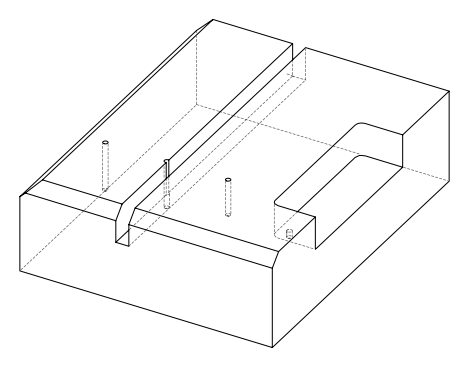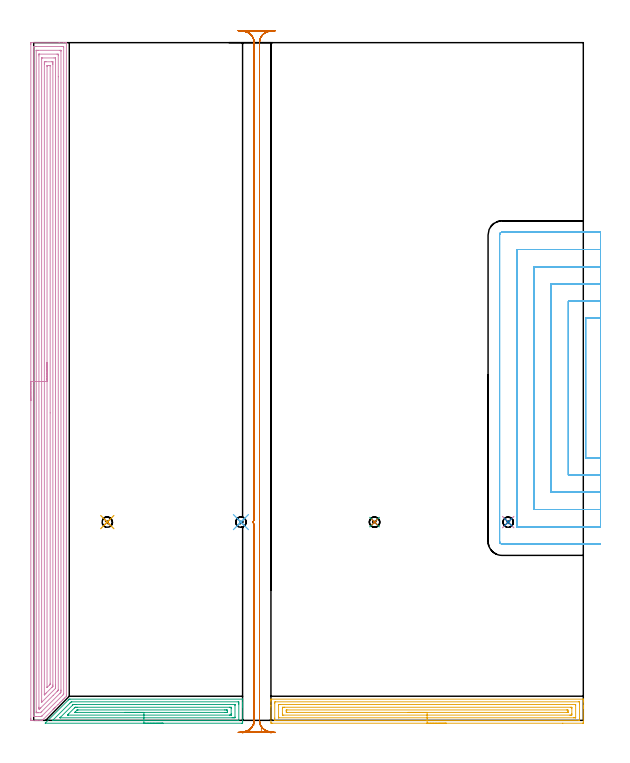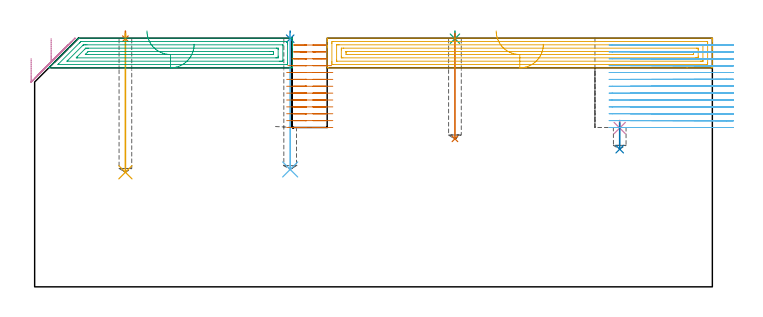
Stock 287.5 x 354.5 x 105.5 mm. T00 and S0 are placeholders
(PLAN: 13 operations, 3 tool changes, 111.2 min)
(1 SPOT_DRILL | STEP1POCKET | NXT0321_9005460120000 | 0.03 min | 0 mm3)
(2 SPOT_DRILL_1 | STEP1POCKET_1 | NXT0321_9005460120000 | 0.03 min | 0 mm3)
(3 SPOT_DRILL_2 | STEP1POCKET_2 | NXT0321_9005460120000 | 0.03 min | 0 mm3)
(4 SPOT_DRILL_3 | STEP1POCKET_3 | NXT0321_9005460120000 | 0.03 min | 4145 mm3)
(5 DRILL_BLIND_HOLE_INTO_CENTER | STEP1POCKET | UGT0301_449 | 0.24 min | 1264 mm3)
(6 DRILL_BLIND_HOLE_INTO_CENTER_1 | STEP1POCKET_1 | UGT0301_449 | 0.23 min | 1237 mm3)
(7 DRILL_BLIND_HOLE_INTO_CENTER_2 | STEP1POCKET_2 | UGT0301_449 | 0.18 min | 941 mm3)
(8 DRILL_BLIND_HOLE_INTO_CENTER_3 | STEP1POCKET_3 | UGT0301_449 | 0.05 min | 193 mm3)
(9 AREA_MILL | FG_CHAMFER_SURFACE | UGT0205_001 | 4.12 min | 9115 mm3)
(10 AREA_MILL_1 | FG_CHAMFER_SURFACE_1 | UGT0205_001 | 19.92 min | 60275 mm3)
(11 AREA_MILL_2 | FG_CHAMFER_SURFACE_2 | UGT0205_001 | 6.77 min | 13379 mm3)
(12 MILL_SLOT | SLOT_PARTIAL_RECTANGULAR | NXT0201_011 | Follow Part, ap 3, ae 75% | 59.6 min | 325327 mm3)
(13 MILL_RECTANGULAR_SLOT | SLOT_RECTANGULAR | NXT0201_011 | Follow Part, ap 3, ae 75% | 20.03 min | 197681 mm3)
(TOOL NXT0321_9005460120000 | NC Spot Drill, 142deg, 12mm, Carbide, Uncoated | D12 PA142 FL30 Z2)
(TOOL UGT0301_449 | Carbide Drill 5.4 mm | D5.4 PA118 FL57 Z2)
(TOOL UGT0205_001 | Chamfer Mill 20 x 3 x 45 deg. | D20 FL50 Z2)
(TOOL NXT0201_011 | ENDMILL 12mm [2P460-1200-NA 1630] | D12 FL38 Z6)
(OP 1 SPOT_DRILL)
G17 G21 G94 G90
T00 M6
G54
G17 G0 G90 X38.5 Y103.7 S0 M3
G43 Z115.5 H0
G94 G81 G98 Z105.268 F250. R108.5
G80
M5
M2
(OP 2 SPOT_DRILL_1)
G17 G21 G94 G90
T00 M6
G54
G17 G0 G90 X108.4 Y103.7 S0 M3
G43 Z115.5 H0
G94 G81 G98 Z105.268 F250. R108.5
G80
M5
M2
(OP 3 SPOT_DRILL_2)
G17 G21 G94 G90
T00 M6
G54
G17 G0 G90 X178.3 Y103.7 S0 M3
G43 Z115.5 H0
G94 G81 G98 Z105.268 F250. R108.5
G80
M5
M2
(OP 4 SPOT_DRILL_3)
G17 G21 G94 G90
T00 M6
G54
G17 G0 G90 X248.2 Y103.7 S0 M3
G43 Z115.5 H0
G94 G81 G98 Z67.368 F250. R70.6
G80
M5
M2
(OP 5 DRILL_BLIND_HOLE_INTO_CENTER)
G17 G21 G94 G90
T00 M6
G54
G17 G0 G90 X38.5 Y103.7 S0 M3
G43 Z115.5 H0
G94 G81 G98 Z48.6 F250. R107.5
G80
M5
M2
(OP 6 DRILL_BLIND_HOLE_INTO_CENTER_1)
G17 G21 G94 G90
T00 M6
G54
G17 G0 G90 X108.4 Y103.7 S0 M3
G43 Z115.5 H0
G94 G81 G98 Z49.8 F250. R107.5
G80
M5
M2
(OP 7 DRILL_BLIND_HOLE_INTO_CENTER_2)
G17 G21 G94 G90
T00 M6
G54
G17 G0 G90 X178.3 Y103.7 S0 M3
G43 Z115.5 H0
G94 G81 G98 Z62.8 F250. R107.5
G80
M5
M2
(OP 8 DRILL_BLIND_HOLE_INTO_CENTER_3)
G17 G21 G94 G90
T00 M6
G54
G17 G0 G90 X248.2 Y103.7 S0 M3
G43 Z115.5 H0
G94 G81 G98 Z58.4 F250. R69.6
G80
M5
M2
(OP 9 AREA_MILL)
G17 G21 G94 G90
T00 M6
G54
G17 G0 G90 X67.65 Y-1.5 S1061 M3
G43 Z115.5 H0
Z102.9
G94 G1 X67.612 Z102.028 F250.
X67.498 Z101.163
X67.309 Z100.312
X67.047 Z99.48
X66.713 Z98.674
X66.31 Z97.9
X65.841 Z97.164
X65.31 Z96.472
X64.721 Z95.829
X64.078 Z95.24
X63.386 Z94.708
X62.65 Z94.24
X61.876 Z93.837
X61.07 Z93.503
X60.238 Z93.241
X59.386 Z93.052
X58.522 Z92.938
X57.65 Z92.9
X6.197 Y-1.499 Z92.901
X6.019 Y-1.492 Z92.905
X6.094 Y-1.411 Z92.986
X6.256 Y-1.244 Z93.156
X18.143 Y10.644 Z105.042
X18.514 Y11.014 Z105.414
X18.593 Y11.094 Z105.492
X18.993 Y11.1 Z105.5
X109.192
X109.29 Y11.097 Z105.489
X109.293 Y11.08 Z105.472
X109.3 Y10.841 Z105.239
Y9.224 Z103.623
Y8.793 Z103.189
Y8.577 Z102.974
Y7.905 Z102.302
Y7.69 Z102.087
Y7.018 Z101.412
Y-0.416 Z93.98
X109.297 Y-0.967 Z93.429
X109.293 Y-1.491 Z92.905
X109.274 Y-1.493 Z92.903
X108.748 Y-1.5 Z92.9
X57.65
Y-0.086 Z94.314
X10.113
X9.882 Y-0.08 Z94.32
X9.99 Y0.036 Z94.436
X10.107 Y0.157 Z94.557
X18.993 Y9.044 Z103.444
X19.314 Y9.36 Z103.76
X19.642 Y9.68 Z104.08
X19.876 Y9.686 Z104.086
X19.882
X106.965
X107.29 Y9.68 Z104.08
X107.298 Y9.353 Z103.753
X107.3 Y8.793 Z103.193
Y8.464 Z102.864
X107.299 Y0.48 Z94.88
X107.29 Y-0.08 Z94.32
X106.97 Y-0.086 Z94.314
X57.65
Y1.328 Z95.728
X14.028 Y1.329 Z95.729
X13.916 Y1.33 Z95.73
X13.81 Y1.333 Z95.733
X13.747 Y1.335 Z95.735
X13.782 Y1.376 Z95.776
X13.833 Y1.432 Z95.832
X13.878 Y1.478 Z95.878
X14.094 Y1.695 Z96.095
X20.305 Y7.905 Z102.305
X20.541 Y8.135 Z102.535
X20.623 Y8.212 Z102.612
X20.684 Y8.264 Z102.664
X20.771 Y8.266 Z102.666
X21.294 Y8.27 Z102.67
X21.659 Y8.271 Z102.671
X22.181
X105.193
X105.245 Y8.27 Z102.67
X105.276 Y8.267 Z102.667
X105.286 Y8.266 Z102.666
X105.29 Y8.225 Z102.625
X105.297 Y8.012 Z102.412
X105.299 Y7.905 Z102.305
Y1.695 Z96.095
X105.298 Y1.59 Z95.99
X105.29 Y1.481 Z95.881
X105.275 Y1.335 Z95.735
X105.193 Y1.334 Z95.734
X104.67 Y1.33 Z95.73
X104.304 Y1.329 Z95.729
X103.782 Y1.328 Z95.728
X57.65
Y2.743 Z97.143
X18.105
X17.942 Y2.745 Z97.145
X17.646 Y2.749 Z97.149
X17.773 Y2.913 Z97.313
X17.94 Y3.086 Z97.486
X18.105 Y3.256 Z97.656
X21.32 Y6.47 Z100.87
X21.659 Y6.805 Z101.205
X21.706 Y6.846 Z101.246
X21.741 Y6.85 Z101.25
X21.824 Y6.853 Z101.253
X22.548 Y6.857 Z101.257
X22.709
X102.527
X102.689 Y6.856 Z101.256
X103.268 Y6.85 Z101.25
X103.29 Y6.845 Z101.245
X103.294 Y6.809 Z101.209
X103.297 Y6.729 Z101.129
X103.299 Y6.568 Z100.968
X103.3 Y6.246 Z100.646
Y3.469 Z97.869
X103.299 Y3.083 Z97.483
X103.297 Y2.89 Z97.29
X103.293 Y2.794 Z97.194
X103.29 Y2.752 Z97.152
X103.248 Y2.749 Z97.149
X102.527 Y2.744 Z97.144
X102.366 Y2.743 Z97.143
X57.65
Y4.157 Z98.557
X22.548
X21.858 Y4.158 Z98.558
X21.659 Y4.161 Z98.561
X21.479 Y4.164 Z98.564
X21.657 Y4.359 Z98.759
X22.548 Y5.25 Z99.65
X22.731 Y5.423 Z99.823
X22.747 Y5.436 Z99.836
X22.764 Y5.439 Z99.839
X22.806 Y5.441 Z99.841
X22.893 Y5.443 Z99.843
X23.237
X99.861
X100.551 Y5.442 Z99.842
X100.75 Y5.44 Z99.84
X100.949 Y5.436 Z99.836
X101.29 Y5.42 Z99.82
X101.293 Y5.244 Z99.644
X101.298 Y4.696 Z99.096
X101.293 Y4.356 Z98.756
X101.29 Y4.22 Z98.62
X101.274 Y4.164 Z98.564
X101.149 Y4.161 Z98.561
X100.948 Y4.158 Z98.558
X100.75 Y4.157 Z98.557
X100.061
X57.65
X56.778 Z98.595
X55.913 Z98.709
X55.062 Z98.898
X54.23 Z99.16
X53.424 Z99.494
X52.65 Z99.897
X51.914 Z100.365
X51.222 Z100.896
X50.579 Z101.486
X49.99 Z102.129
X49.458 Z102.821
X48.99 Z103.557
X48.587 Z104.331
X48.253 Z105.137
X47.991 Z105.969
X47.802 Z106.82
X47.688 Z107.685
X47.65 Z108.557
G0 Z115.5
M5
M2
(OP 10 AREA_MILL_1)
G17 G21 G94 G90
T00 M6
G54
G17 G0 G90 X-1.5 Y167.25 S1061 M3
G43 Z115.5 H0
Z96.9
G94 G1 Y167.288 Z96.029 F250.
Y167.402 Z95.164
Y167.591 Z94.312
Y167.853 Z93.48
Y168.187 Z92.674
Y168.59 Z91.9
Y169.059 Z91.164
Y169.59 Z90.472
Y170.179 Z89.829
Y170.822 Z89.24
Y171.514 Z88.709
Y172.25 Z88.24
Y173.024 Z87.837
Y173.83 Z87.503
Y174.662 Z87.241
Y175.514 Z87.052
Y176.378 Z86.938
Y177.25 Z86.9
Y353.452
X-1.499 Y353.869 Z86.901
X-1.495 Y354.341 Z86.903
X-1.492 Y354.491 Z86.906
X-1.029 Y354.5 Z87.369
X13.357 Z101.753
X15.746 Z104.141
X16.713 Z105.113
X17.088 Y354.492 Z105.479
X17.097 Y354.491 Z105.488
X17.1 Y354.316 Z105.5
Y13.151
X17.097 Y12.604 Z105.485
X17.074 Y12.573 Z105.472
X16.23 Y11.73 Z104.63
X15.864 Y11.362 Z104.26
X15.3 Y10.8 Z103.7
X14.97 Y10.468 Z103.366
X14.37 Y9.87 Z102.77
X13.686 Y9.185 Z102.085
X12.733 Y8.232 Z101.132
X11.391 Y6.891 Z99.79
X11.332 Y6.83 Z99.728
X11.273 Y6.773 Z99.672
X11.093 Y6.593 Z99.492
X11.037 Y6.536 Z99.434
X10.983 Y6.482 Z99.382
X10.795 Y6.295 Z99.194
X10.743 Y6.242 Z99.14
X10.692 Y6.192 Z99.091
X10.497 Y5.997 Z98.896
X10.449 Y5.947 Z98.846
X10.401 Y5.901 Z98.8
X10.199 Y5.698 Z98.598
X10.154 Y5.653 Z98.552
X5.088 Y0.588 Z93.488
X4.834 Y0.333 Z93.232
X4.71 Y0.208 Z93.106
X4.532 Y0.035 Z92.931
X4.498 Y0.009 Z92.896
X4.489 Y0.004 Z92.887
X4.464 Y0. Z92.861
X3.386 Z91.78
X2.14 Z90.537
X1.62 Z90.014
X0.997 Z89.392
X-0.769 Z87.628
X-1.029 Y0.001 Z87.368
X-1.241 Y0.004 Z87.155
X-1.491 Y0.01 Z86.906
X-1.494 Y0.159 Z86.903
X-1.498 Y0.631 Z86.902
X-1.5 Y1.108 Z86.9
Y177.25
X-0.086 Z88.314
X-0.085 Y352.08 Z88.315
X-0.079 Y352.487 Z88.321
X0.326 Y352.497 Z88.726
X0.737 Y352.499 Z89.137
X1.206 Y352.5 Z89.606
X14.863 Y352.499 Z103.263
X15.334 Y352.497 Z103.734
X15.573 Y352.49 Z103.973
X15.679 Y352.467 Z104.079
X15.685 Y352.142 Z104.085
Y352.08
Y14.107
X15.684 Y14.045 Z104.084
X15.674 Y13.636 Z104.074
X15.472 Y13.428 Z103.872
X15.201 Y13.151 Z103.601
X4.47 Y2.419 Z92.87
X4.368 Y2.319 Z92.768
X4.269 Y2.225 Z92.669
X4.032 Y2.01 Z92.432
X3.797 Y2.003 Z92.197
X3.386 Y2.001 Z91.786
X2.917 Y2. Z91.317
X1.151 Z89.551
X0.737 Y2.001 Z89.137
X0.266 Y2.003 Z88.666
X0.027 Y2.01 Z88.427
X-0.079 Y2.033 Z88.321
X-0.085 Y2.358 Z88.315
Y2.419
X-0.086 Y177.25 Z88.314
X1.329 Z89.729
Y350.292
X1.331 Y350.439 Z89.731
X1.333 Y350.475 Z89.733
X1.335 Y350.486 Z89.735
X1.347 Y350.49 Z89.747
X1.417 Y350.497 Z89.817
X1.62 Y350.499 Z90.02
X2.297 Y350.5 Z90.697
X13.775 Z102.175
X13.98 Y350.498 Z102.38
X14.185 Y350.494 Z102.585
X14.243 Y350.49 Z102.643
X14.265 Y350.485 Z102.665
X14.267 Y350.468 Z102.667
X14.27 Y350.39 Z102.67
X14.271 Y350.292 Z102.671
Y349.997
Y15.834
X14.27 Y15.54 Z102.67
X14.264 Y14.939 Z102.664
X14.252 Y14.664 Z102.652
X13.98 Y14.383 Z102.38
X13.814 Y14.214 Z102.214
X4.269 Y4.668 Z92.669
X4.039 Y4.44 Z92.439
X3.803 Y4.208 Z92.203
X3.585 Y4.006 Z91.985
X2.503 Y4. Z90.903
X1.825 Z90.225
X1.62 Y4.001 Z90.02
X1.415 Y4.006 Z89.815
X1.357 Y4.01 Z89.757
X1.335 Y4.015 Z89.735
X1.333 Y4.032 Z89.733
X1.33 Y4.11 Z89.73
X1.329 Y4.208 Z89.729
Y4.503
Y177.25
X2.743 Z91.143
Y347.609
X2.744 Y348.259 Z91.144
X2.748 Y348.476 Z91.148
X2.75 Y348.488 Z91.15
X2.755 Y348.492 Z91.155
X2.781 Y348.497 Z91.181
X2.836 Y348.499 Z91.236
X12.214 Y348.5 Z100.614
X12.654 Y348.49 Z101.054
X12.85 Y348.475 Z101.25
X12.852 Y348.363 Z101.252
X12.856 Y347.853 Z101.256
X12.857 Y336.638 Z101.257
Y16.077
X12.855 Y15.834 Z101.255
X12.853 Y15.753 Z101.253
X12.851 Y15.716 Z101.251
X12.825 Y15.685 Z101.225
X12.724 Y15.578 Z101.124
X12.596 Y15.447 Z100.996
X12.214 Y15.063 Z100.614
X10.2 Y13.048 Z98.6
X3.712 Y6.561 Z92.112
X3.386 Y6.237 Z91.786
X3.265 Y6.119 Z91.665
X3.158 Y6.018 Z91.558
X2.945 Y6.007 Z91.345
X2.835 Y6.003 Z91.235
X2.781 Y6.004 Z91.181
X2.755 Y6.008 Z91.155
X2.75 Y6.012 Z91.15
X2.748 Y6.024 Z91.148
X2.745 Y6.181 Z91.145
X2.743 Y6.648 Z91.143
Y6.891
Y177.25
X4.157 Z92.557
Y346.047
X4.16 Y346.273 Z92.56
X4.164 Y346.423 Z92.564
X4.17 Y346.491 Z92.57
X4.185 Y346.493 Z92.585
X4.269 Y346.497 Z92.669
X4.481 Y346.5 Z92.881
X10.661 Y346.499 Z99.061
X11.332 Y346.492 Z99.732
X11.421 Y346.49 Z99.821
X11.436 Y346.159 Z99.836
X11.441 Y345.934 Z99.841
X11.443 Y345.821 Z99.843
Y18.403
X11.442 Y17.622 Z99.842
X11.441 Y17.511 Z99.841
X11.423 Y16.728 Z99.823
X11.379 Y16.68 Z99.779
X11.332 Y16.631 Z99.732
X4.269 Y9.567 Z92.669
X4.164 Y9.479 Z92.564
X4.16 Y9.574 Z92.56
X4.158 Y9.685 Z92.558
X4.157 Y10.468 Z92.557
Y177.25
X5.571 Z93.971
Y343.138
X5.572 Y343.606 Z93.972
X5.575 Y344.032 Z93.975
X5.579 Y344.493 Z93.979
X6.034 Y344.497 Z94.434
X6.456 Y344.499 Z94.856
X9.566 Z97.966
X9.991 Y344.496 Z98.391
X10.022 Y344.49 Z98.422
X10.024 Y344.462 Z98.424
X10.027 Y344.032 Z98.427
X10.029 Y343.563 Z98.429
Y343.138
X10.028 Y18.516 Z98.428
X10.027 Y18.049 Z98.427
X10.024 Y17.835 Z98.424
X10.022 Y17.787 Z98.422
X9.986 Y17.746 Z98.386
X9.872 Y17.622 Z98.272
X9.719 Y17.467 Z98.119
X9.566 Y17.313 Z97.966
X6.609 Y14.357 Z95.009
X6.034 Y13.782 Z94.434
X5.72 Y13.47 Z94.12
X5.62 Y13.375 Z94.02
X5.586 Y13.346 Z93.986
X5.578 Y13.341 Z93.978
X5.576 Y13.365 Z93.976
X5.573 Y13.437 Z93.973
X5.572 Y13.485 Z93.972
X5.571 Y13.62 Z93.971
Y177.25
X6.985 Z95.385
Y342.174
X6.986 Y342.243 Z95.386
X6.992 Y342.449 Z95.392
X6.996 Y342.49 Z95.396
X7.125 Y342.495 Z95.525
X7.294 Y342.499 Z95.694
X7.547 Y342.5 Z95.947
X8.43 Z96.83
X8.543 Y342.499 Z96.943
X8.575 Y342.496 Z96.975
X8.603 Y342.491 Z97.003
X8.608 Y342.44 Z97.008
X8.614 Y342.314 Z97.014
X8.615 Y160.831 Z97.015
X8.614 Y19.411 Z97.014
X8.608 Y18.999 Z97.008
X8.597 Y18.806 Z96.997
X8.499 Y18.702 Z96.899
X8.319 Y18.516 Z96.719
X7.169 Y17.367 Z95.569
X7.023 Y17.228 Z95.423
X6.998 Y17.206 Z95.398
X6.992 Y17.297 Z95.392
X6.986 Y17.552 Z95.386
X6.985 Y177.25 Z95.385
Y178.122 Z95.423
Y178.987 Z95.537
Y179.838 Z95.726
Y180.67 Z95.988
Y181.476 Z96.322
Y182.25 Z96.725
Y182.986 Z97.194
Y183.678 Z97.725
Y184.321 Z98.314
Y184.91 Z98.957
Y185.442 Z99.65
Y185.91 Z100.385
Y186.313 Z101.159
Y186.647 Z101.965
Y186.909 Z102.797
Y187.098 Z103.649
Y187.212 Z104.514
Y187.25 Z105.385
G0 Z115.5
M5
M2
(OP 11 AREA_MILL_2)
G17 G21 G94 G90
T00 M6
G54
G17 G0 G90 X215.8 Y-1.5 S1061 M3
G43 Z115.5 H0
Z102.9
G94 G1 X215.762 Z102.028 F250.
X215.648 Z101.163
X215.459 Z100.312
X215.197 Z99.48
X214.863 Z98.674
X214.46 Z97.9
X213.992 Z97.164
X213.46 Z96.472
X212.871 Z95.829
X212.228 Z95.24
X211.536 Z94.708
X210.8 Z94.24
X210.026 Z93.837
X209.22 Z93.503
X208.388 Z93.241
X207.536 Z93.052
X206.672 Z92.938
X205.8 Z92.9
X124.69
X124.329 Y-1.496 Z92.903
X124.11 Y-1.491 Z92.906
X124.1 Y-1.268 Z93.129
Y7.018 Z101.413
Y7.619 Z102.016
Y7.905 Z102.302
Y9.68 Z104.075
Y10.253 Z104.652
Y10.567 Z104.966
Y10.756 Z105.155
X124.108 Y11.073 Z105.464
X124.11 Y11.097 Z105.488
X124.244 Y11.1 Z105.5
X287.356
X287.453 Y11.096 Z105.49
X287.475 Y11.076 Z105.469
X287.49 Y11.055 Z105.447
X287.5 Y10.756 Z105.155
Y10.253 Z104.652
Y9.68 Z104.075
Y7.619 Z102.016
Y7.018 Z101.413
Y6.431 Z100.827
Y-0.967 Z93.43
X287.497 Y-1.27 Z93.127
X287.49 Y-1.492 Z92.905
X287.267 Y-1.499 Z92.899
X276.772 Y-1.5 Z92.9
X205.8
Y-0.086 Z94.314
X126.478
X126.11 Y-0.08 Z94.32
X126.102 Y0.289 Z94.689
X126.1 Y0.807 Z95.207
Y1.178 Z95.578
Y8.793 Z103.193
X126.102 Y9.162 Z103.562
X126.11 Y9.68 Z104.08
X126.472 Y9.686 Z104.086
X285.122
X285.49 Y9.68 Z104.08
X285.498 Y9.311 Z103.711
X285.5 Y8.793 Z103.193
Y8.422 Z102.822
Y0.807 Z95.207
X285.498 Y0.438 Z94.838
X285.49 Y-0.08 Z94.32
X285.128 Y-0.086 Z94.314
X205.8
Y1.328 Z95.728
X128.255 Y1.329 Z95.729
X128.133 Y1.33 Z95.73
X128.113 Y1.332 Z95.732
X128.11 Y1.334 Z95.734
X128.106 Y1.356 Z95.756
X128.102 Y1.438 Z95.838
X128.1 Y1.849 Z96.249
X128.101 Y8.059 Z102.459
X128.107 Y8.213 Z102.613
X128.11 Y8.255 Z102.655
X128.122 Y8.265 Z102.665
X128.164 Y8.267 Z102.667
X128.255 Y8.269 Z102.669
X128.779 Y8.271 Z102.671
X129.146 Y8.272 Z102.672
X283.345 Y8.271 Z102.671
X283.467 Y8.27 Z102.67
X283.487 Y8.268 Z102.668
X283.49 Y8.266 Z102.666
X283.494 Y8.244 Z102.644
X283.498 Y8.162 Z102.562
X283.5 Y8.06 Z102.46
Y7.905 Z102.305
X283.499 Y1.541 Z95.941
X283.493 Y1.386 Z95.786
X283.49 Y1.345 Z95.745
X283.478 Y1.335 Z95.735
X283.437 Y1.333 Z95.733
X283.345 Y1.331 Z95.731
X282.821 Y1.329 Z95.729
X282.454 Y1.328 Z95.728
X205.8
Y2.743 Z97.143
X130.767
X130.168 Y2.75 Z97.15
X130.11 Y2.759 Z97.159
X130.105 Y2.847 Z97.247
X130.102 Y3.033 Z97.433
X130.1 Y3.407 Z97.807
Y6.131 Z100.531
X130.102 Y6.543 Z100.943
X130.106 Y6.75 Z101.15
X130.11 Y6.846 Z101.246
X130.206 Y6.851 Z101.251
X130.929 Y6.857 Z101.257
X131.091
X280.833
X281.432 Y6.85 Z101.25
X281.49 Y6.841 Z101.241
X281.495 Y6.753 Z101.153
X281.498 Y6.567 Z100.967
X281.5 Y6.193 Z100.593
Y3.469 Z97.869
X281.498 Y3.057 Z97.457
X281.495 Y2.85 Z97.25
X281.49 Y2.754 Z97.154
X281.394 Y2.749 Z97.149
X280.671 Y2.743 Z97.143
X280.51
X205.8
Y4.157 Z98.557
X132.712
X132.511 Y4.159 Z98.559
X132.12 Y4.164 Z98.564
X132.11 Y4.356 Z98.756
X132.101 Y4.964 Z99.364
X132.102 Y5.244 Z99.644
X132.106 Y5.395 Z99.795
X132.109 Y5.428 Z99.828
X132.178 Y5.436 Z99.836
X132.311 Y5.44 Z99.84
X132.511 Y5.443 Z99.843
X278.888
X279.089 Y5.441 Z99.841
X279.48 Y5.436 Z99.836
X279.49 Y5.244 Z99.644
X279.499 Y4.636 Z99.036
X279.498 Y4.356 Z98.756
X279.494 Y4.205 Z98.605
X279.491 Y4.172 Z98.572
X279.422 Y4.164 Z98.564
X279.289 Y4.16 Z98.56
X279.089 Y4.157 Z98.557
X205.8
X204.928 Z98.595
X204.064 Z98.709
X203.212 Z98.898
X202.38 Z99.16
X201.574 Z99.494
X200.8 Z99.897
X200.064 Z100.365
X199.372 Z100.896
X198.729 Z101.486
X198.14 Z102.129
X197.608 Z102.821
X197.14 Z103.557
X196.737 Z104.331
X196.403 Z105.137
X196.141 Z105.969
X195.952 Z106.82
X195.838 Z107.685
X195.8 Z108.557
G0 Z115.5
M5
M2
(OP 12 MILL_SLOT)
G17 G21 G94 G90
T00 M6
G54
G17 G0 G90 X296.5 Y210.3 S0 M3
G43 Z115.5 H1
Z102.585
G94 G1 X293.5 F250.
X288.7 F500.
Y137.3
X293.5
X296.5 F250.
Y219.3
X293.5
X279.7 F500.
Y128.3
X293.5
X296.5 F250.
Y228.3
X293.5
X270.7 F500.
Y119.3
X293.5
X296.5 F250.
Y237.3
X293.5
X261.7 F500.
Y110.3
X293.5
X296.5 F250.
Y246.3
X293.5
X252.7 F500.
Y101.3
X293.5
X296.5 F250.
Y255.3
X293.5
X245. F500.
G3 X243.7 Y254. R1.3
G1 Y93.6
G3 X245. Y92.3 R1.3
G1 X293.5
X296.5 F250.
G0 Y210.3 Z99.669
G1 X293.5
X288.7 F500.
Y137.3
X293.5
X296.5 F250.
Y219.3
X293.5
X279.7 F500.
Y128.3
X293.5
X296.5 F250.
Y228.3
X293.5
X270.7 F500.
Y119.3
X293.5
X296.5 F250.
Y237.3
X293.5
X261.7 F500.
Y110.3
X293.5
X296.5 F250.
Y246.3
X293.5
X252.7 F500.
Y101.3
X293.5
X296.5 F250.
Y255.3
X293.5
X245. F500.
G3 X243.7 Y254. R1.3
G1 Y93.6
G3 X245. Y92.3 R1.3
G1 X293.5
X296.5 F250.
G0 Y210.3 Z96.754
G1 X293.5
X288.7 F500.
Y137.3
X293.5
X296.5 F250.
Y219.3
X293.5
X279.7 F500.
Y128.3
X293.5
X296.5 F250.
Y228.3
X293.5
X270.7 F500.
Y119.3
X293.5
X296.5 F250.
Y237.3
X293.5
X261.7 F500.
Y110.3
X293.5
X296.5 F250.
Y246.3
X293.5
X252.7 F500.
Y101.3
X293.5
X296.5 F250.
Y255.3
X293.5
X245. F500.
G3 X243.7 Y254. R1.3
G1 Y93.6
G3 X245. Y92.3 R1.3
G1 X293.5
X296.5 F250.
G0 Y210.3 Z93.838
G1 X293.5
X288.7 F500.
Y137.3
X293.5
X296.5 F250.
Y219.3
X293.5
X279.7 F500.
Y128.3
X293.5
X296.5 F250.
Y228.3
X293.5
X270.7 F500.
Y119.3
X293.5
X296.5 F250.
Y237.3
X293.5
X261.7 F500.
Y110.3
X293.5
X296.5 F250.
Y246.3
X293.5
X252.7 F500.
Y101.3
X293.5
X296.5 F250.
Y255.3
X293.5
X245. F500.
G3 X243.7 Y254. R1.3
G1 Y93.6
G3 X245. Y92.3 R1.3
G1 X293.5
X296.5 F250.
G0 Y210.3 Z90.923
G1 X293.5
X288.7 F500.
Y137.3
X293.5
X296.5 F250.
Y219.3
X293.5
X279.7 F500.
Y128.3
X293.5
X296.5 F250.
Y228.3
X293.5
X270.7 F500.
Y119.3
X293.5
X296.5 F250.
Y237.3
X293.5
X261.7 F500.
Y110.3
X293.5
X296.5 F250.
Y246.3
X293.5
X252.7 F500.
Y101.3
X293.5
X296.5 F250.
Y255.3
X293.5
X245. F500.
G3 X243.7 Y254. R1.3
G1 Y93.6
G3 X245. Y92.3 R1.3
G1 X293.5
X296.5 F250.
G0 Y210.3 Z88.008
G1 X293.5
X288.7 F500.
Y137.3
X293.5
X296.5 F250.
Y219.3
X293.5
X279.7 F500.
Y128.3
X293.5
X296.5 F250.
Y228.3
X293.5
X270.7 F500.
Y119.3
X293.5
X296.5 F250.
Y237.3
X293.5
X261.7 F500.
Y110.3
X293.5
X296.5 F250.
Y246.3
X293.5
X252.7 F500.
Y101.3
X293.5
X296.5 F250.
Y255.3
X293.5
X245. F500.
G3 X243.7 Y254. R1.3
G1 Y93.6
G3 X245. Y92.3 R1.3
G1 X293.5
X296.5 F250.
G0 Y210.3 Z85.092
G1 X293.5
X288.7 F500.
Y137.3
X293.5
X296.5 F250.
Y219.3
X293.5
X279.7 F500.
Y128.3
X293.5
X296.5 F250.
Y228.3
X293.5
X270.7 F500.
Y119.3
X293.5
X296.5 F250.
Y237.3
X293.5
X261.7 F500.
Y110.3
X293.5
X296.5 F250.
Y246.3
X293.5
X252.7 F500.
Y101.3
X293.5
X296.5 F250.
Y255.3
X293.5
X245. F500.
G3 X243.7 Y254. R1.3
G1 Y93.6
G3 X245. Y92.3 R1.3
G1 X293.5
X296.5 F250.
G0 Y210.3 Z82.177
G1 X293.5
X288.7 F500.
Y137.3
X293.5
X296.5 F250.
Y219.3
X293.5
X279.7 F500.
Y128.3
X293.5
X296.5 F250.
Y228.3
X293.5
X270.7 F500.
Y119.3
X293.5
X296.5 F250.
Y237.3
X293.5
X261.7 F500.
Y110.3
X293.5
X296.5 F250.
Y246.3
X293.5
X252.7 F500.
Y101.3
X293.5
X296.5 F250.
Y255.3
X293.5
X245. F500.
G3 X243.7 Y254. R1.3
G1 Y93.6
G3 X245. Y92.3 R1.3
G1 X293.5
X296.5 F250.
G0 Y210.3 Z79.262
G1 X293.5
X288.7 F500.
Y137.3
X293.5
X296.5 F250.
Y219.3
X293.5
X279.7 F500.
Y128.3
X293.5
X296.5 F250.
Y228.3
X293.5
X270.7 F500.
Y119.3
X293.5
X296.5 F250.
Y237.3
X293.5
X261.7 F500.
Y110.3
X293.5
X296.5 F250.
Y246.3
X293.5
X252.7 F500.
Y101.3
X293.5
X296.5 F250.
Y255.3
X293.5
X245. F500.
G3 X243.7 Y254. R1.3
G1 Y93.6
G3 X245. Y92.3 R1.3
G1 X293.5
X296.5 F250.
G0 Y210.3 Z76.346
G1 X293.5
X288.7 F500.
Y137.3
X293.5
X296.5 F250.
Y219.3
X293.5
X279.7 F500.
Y128.3
X293.5
X296.5 F250.
Y228.3
X293.5
X270.7 F500.
Y119.3
X293.5
X296.5 F250.
Y237.3
X293.5
X261.7 F500.
Y110.3
X293.5
X296.5 F250.
Y246.3
X293.5
X252.7 F500.
Y101.3
X293.5
X296.5 F250.
Y255.3
X293.5
X245. F500.
G3 X243.7 Y254. R1.3
G1 Y93.6
G3 X245. Y92.3 R1.3
G1 X293.5
X296.5 F250.
G0 Y210.3 Z73.431
G1 X293.5
X288.7 F500.
Y137.3
X293.5
X296.5 F250.
Y219.3
X293.5
X279.7 F500.
Y128.3
X293.5
X296.5 F250.
Y228.3
X293.5
X270.7 F500.
Y119.3
X293.5
X296.5 F250.
Y237.3
X293.5
X261.7 F500.
Y110.3
X293.5
X296.5 F250.
Y246.3
X293.5
X252.7 F500.
Y101.3
X293.5
X296.5 F250.
Y255.3
X293.5
X245. F500.
G3 X243.7 Y254. R1.3
G1 Y93.6
G3 X245. Y92.3 R1.3
G1 X293.5
X296.5 F250.
G0 Y210.3 Z70.515
G1 X293.5
X288.7 F500.
Y137.3
X293.5
X296.5 F250.
Y219.3
X293.5
X279.7 F500.
Y128.3
X293.5
X296.5 F250.
Y228.3
X293.5
X270.7 F500.
Y119.3
X293.5
X296.5 F250.
Y237.3
X293.5
X261.7 F500.
Y110.3
X293.5
X296.5 F250.
Y246.3
X293.5
X252.7 F500.
Y101.3
X293.5
X296.5 F250.
Y255.3
X293.5
X245. F500.
G3 X243.7 Y254. R1.3
G1 Y93.6
G3 X245. Y92.3 R1.3
G1 X293.5
X296.5 F250.
G0 Y210.3 Z67.6
G1 X293.5
X288.7 F500.
Y137.3
X293.5
X296.5 F250.
Y219.3
X293.5
X279.7 F500.
Y128.3
X293.5
X296.5 F250.
Y228.3
X293.5
X270.7 F500.
Y119.3
X293.5
X296.5 F250.
Y237.3
X293.5
X261.7 F500.
Y110.3
X293.5
X296.5 F250.
Y246.3
X293.5
X252.7 F500.
Y101.3
X293.5
X296.5 F250.
Y255.3
X293.5
X245. F500.
G3 X243.7 Y254. R1.3
G1 Y93.6
G3 X245. Y92.3 R1.3
G1 X293.5
X296.5 F250.
G0 Z115.5
M5
M2
(OP 13 MILL_RECTANGULAR_SLOT)
G17 G21 G94 G90
T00 M6
G54
G17 G0 G90 X118.1 Y-2.402 S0 M3
G43 Z115.5 H1
Z102.585
G94 G1 Y0.598 F250.
Y354.5 F500.
G2 X123.501 Y360.47 R6.
G1 Y360.5
X109.899
Y360.47
G2 X115.3 Y354.5 R6.
G1 Y106.246
G2 X114.733 Y103.7 R6.
X115.3 Y101.154 R6.
G1 Y0.596
Y-2.404 F250.
G0 Z115.5
X119.11 Y-6.331
Z99.669
G1 Y-3.331
G2 X118.1 Y0. R6. F500.
G1 Y354.5
G2 X123.501 Y360.47 R6.
G1 Y360.5
X109.899
Y360.47
G2 X115.3 Y354.5 R6.
G1 Y106.246
G2 X114.733 Y103.7 R6.
X115.3 Y101.154 R6.
G1 Y0.
G2 X114.291 Y-3.331 R6.
G1 X112.625 Y-5.826 F250.
G0 Z115.5
X124.228 Y-6.707
Z96.754
G1 X121.52 Y-5.417
G2 X118.1 Y0. R6. F500.
G1 Y354.5
G2 X123.501 Y360.47 R6.
G1 Y360.5
X109.899
Y360.47
G2 X115.3 Y354.5 R6.
G1 Y106.246
G2 X114.733 Y103.7 R6.
X115.3 Y101.154 R6.
G1 Y0.
G2 X111.881 Y-5.416 R6.
G1 X109.173 Y-6.707 F250.
G0 X125.99 Y-6.437 Z93.838
G1 X123.037 Y-5.905
G2 X118.1 Y0. R6. F500.
G1 Y354.5
G2 X123.754 Y360.49 R6.
G1 Y360.5
X109.646
Y360.49
G2 X115.3 Y354.5 R6.
G1 Y106.246
G2 X114.733 Y103.7 R6.
X115.3 Y101.154 R6.
G1 Y0.
G2 X110.355 Y-5.907 R6.
G1 X107.402 Y-6.434 F250.
G0 X126.486 Y-6.27 Z90.923
G1 X123.501 Y-5.97
G2 X118.1 Y0. R6. F500.
G1 Y354.5
G2 X123.501 Y360.47 R6.
G1 Y360.5
X109.899
Y360.47
G2 X115.3 Y354.5 R6.
G1 Y106.246
G2 X114.733 Y103.7 R6.
X115.3 Y101.154 R6.
G1 Y0.
G2 X109.899 Y-5.97 R6.
G1 X106.914 Y-6.27 F250.
G0 X126.486 Z88.008
G1 X123.501 Y-5.97
G2 X118.1 Y0. R6. F500.
G1 Y354.5
G2 X123.501 Y360.47 R6.
G1 Y360.5
X109.899
Y360.47
G2 X115.3 Y354.5 R6.
G1 Y106.246
G2 X114.733 Y103.7 R6.
X115.3 Y101.154 R6.
G1 Y0.
G2 X109.899 Y-5.97 R6.
G1 X106.914 Y-6.27 F250.
G0 X126.486 Z85.092
G1 X123.501 Y-5.97
G2 X118.1 Y0. R6. F500.
G1 Y354.5
G2 X123.501 Y360.47 R6.
G1 Y360.5
X109.899
Y360.47
G2 X115.3 Y354.5 R6.
G1 Y106.246
G2 X114.733 Y103.7 R6.
X115.3 Y101.154 R6.
G1 Y0.
G2 X109.899 Y-5.97 R6.
G1 X106.914 Y-6.27 F250.
G0 Z115.5
Y360.77
Z82.177
G1 X109.899 Y360.47
G2 X115.3 Y354.5 R6. F500.
G1 Y106.246
G2 X114.733 Y103.7 R6.
X115.3 Y101.154 R6.
G1 Y0.
G2 X109.899 Y-5.97 R6.
G1 Y-6.
X123.501
Y-5.97
G2 X118.1 Y0. R6.
G1 Y354.5
G2 X123.501 Y360.47 R6.
G1 X126.486 Y360.77 F250.
G0 X106.914 Z79.262
G1 X109.899 Y360.47
G2 X115.3 Y354.5 R6. F500.
G1 Y106.246
G2 X114.733 Y103.7 R6.
X115.3 Y101.154 R6.
G1 Y0.
G2 X109.899 Y-5.97 R6.
G1 Y-6.
X123.501
Y-5.97
G2 X118.1 Y0. R6.
G1 Y354.5
G2 X123.501 Y360.47 R6.
G1 X126.486 Y360.77 F250.
G0 X106.914 Z76.346
G1 X109.899 Y360.47
G2 X115.3 Y354.5 R6. F500.
G1 Y106.246
G2 X114.733 Y103.7 R6.
X115.3 Y101.154 R6.
G1 Y0.
G2 X109.899 Y-5.97 R6.
G1 Y-6.
X123.501
Y-5.97
G2 X118.1 Y0. R6.
G1 Y354.5
G2 X123.501 Y360.47 R6.
G1 X126.486 Y360.77 F250.
G0 X106.914 Z73.431
G1 X109.899 Y360.47
G2 X115.3 Y354.5 R6. F500.
G1 Y106.246
G2 X114.733 Y103.7 R6.
X115.3 Y101.154 R6.
G1 Y0.
G2 X109.899 Y-5.97 R6.
G1 Y-6.
X123.501
Y-5.97
G2 X118.1 Y0. R6.
G1 Y354.5
G2 X123.501 Y360.47 R6.
G1 X126.486 Y360.77 F250.
G0 X106.914 Z70.515
G1 X109.899 Y360.47
G2 X115.3 Y354.5 R6. F500.
G1 Y106.246
G2 X114.733 Y103.7 R6.
X115.3 Y101.154 R6.
G1 Y0.
G2 X109.899 Y-5.97 R6.
G1 Y-6.
X123.501
Y-5.97
G2 X118.1 Y0. R6.
G1 Y354.5
G2 X123.501 Y360.47 R6.
G1 X126.486 Y360.77 F250.
G0 X106.914 Z67.6
G1 X109.899 Y360.47
G2 X115.3 Y354.5 R6. F500.
G1 Y106.246
G2 X114.733 Y103.7 R6.
X115.3 Y101.154 R6.
G1 Y0.
G2 X109.899 Y-5.97 R6.
G1 Y-6.
X123.501
Y-5.97
G2 X118.1 Y0. R6.
G1 Y354.5
G2 X123.501 Y360.47 R6.
G1 X126.486 Y360.77 F250.
G0 Z115.5
M5
M2
